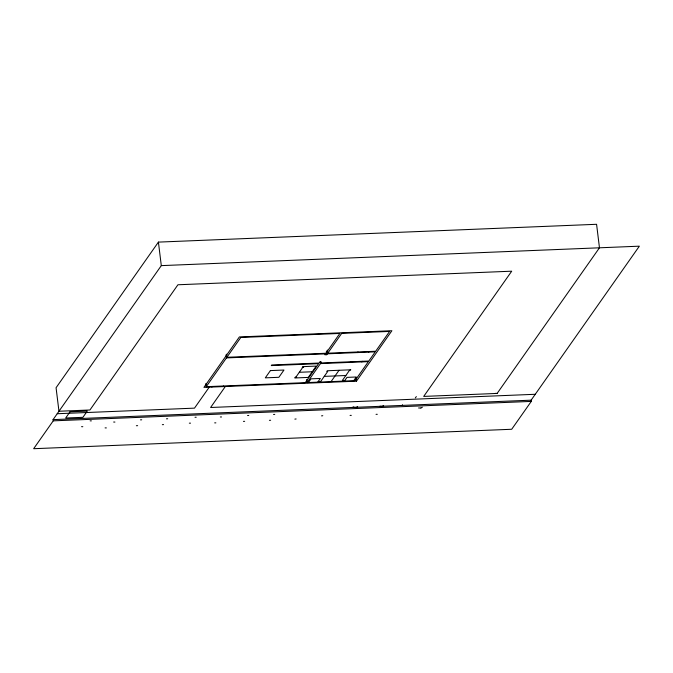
<?xml version="1.0" encoding="UTF-8"?>
<svg xmlns="http://www.w3.org/2000/svg" width="673" height="673" viewBox="0 0 673 673"><rect width="100%" height="100%" fill="white"/><g stroke="black" fill="none" stroke-linecap="round" stroke-linejoin="round"><path stroke-width="1.01" d="M416.36 396.599L415.317 397.911M158.416 242.112L56.069 387.741L58.963 411.245L89.938 409.992L177.933 284.772L511.707 271.194L423.704 396.414L497.128 393.427L599.466 247.799L596.581 224.294L158.416 242.112L161.301 265.625L53.074 419.624L53.226 420.852L33.65 448.706L511.699 429.265L531.275 401.411L531.123 400.174L639.35 246.175L161.301 265.625M226.448 357.91L325.496 353.88L324.866 354.772L326.725 354.696L327.356 353.805L375.248 351.853L368.804 361.031L320.903 362.974L321.534 362.082L319.675 362.158L319.044 363.05L271.707 364.976L271.269 365.59L318.615 363.672L305.264 382.659L206.224 386.689L226.448 357.91L226.069 354.789M226.885 357.287L240.808 337.476L339.848 333.446L325.925 353.258L226.885 357.287L226.498 354.175M209.236 387.168L194.497 408.141L57.213 413.727M211.86 387.059L212.289 386.445M223.015 386.605L223.453 385.991M225.337 386.512L210.599 407.493L535.262 394.285M320.474 363.597L368.367 361.645L355.024 380.64L307.124 382.584L320.474 363.597L320.213 361.51M327.785 353.19L341.707 333.371L389.608 331.419L375.685 351.239L327.785 353.19L327.406 350.069M308.444 382.533L311.035 378.84L320.331 378.462L317.74 382.155M319.33 382.087L320.769 381.339L327.726 371.437L326.792 371.471L327.288 370.756L350.784 369.805L349.337 370.554L342.38 380.455L343.323 380.422L342.818 381.137M331.074 381.608L339.032 370.285M350.675 362.36L351.104 361.746M357.556 352.576L357.986 351.954M344.399 381.069L346.999 377.376L356.295 376.998L353.704 380.691M361.83 361.914L362.267 361.292M368.711 352.122L369.149 351.508M356.454 381.179L391.905 330.729L239.378 336.937L203.927 387.379L356.454 381.179L356.067 378.058M422.366 407.224L420.962 407.989M91.385 420.869L90.115 420.835M82.821 426.716L81.551 426.682M114.923 422.072L113.653 422.038M106.359 427.919L105.089 427.885M420.818 408.023L418.581 407.981M141.709 419.817L140.48 419.868M167.695 418.766L166.458 418.816M137.637 425.673L136.358 425.731M163.573 424.621L162.344 424.671M248.774 415.468L247.546 415.519M274.761 414.408L273.524 414.459M244.661 421.323L243.424 421.374M270.639 420.263L269.41 420.314M351.298 415.359L350.069 415.409M377.284 414.299L376.047 414.349M294.867 419.119L296.12 418.968M321.526 415.872L322.779 415.721M196.205 417.252L195.01 417.26M221.552 416.957L220.349 416.974M190.535 423.149L189.332 423.166M215.873 422.863L214.67 422.871M299.317 372.287L312.255 371.757M324.251 376.384L345.863 375.509M53.074 419.624L531.123 400.174M53.226 420.852L531.275 401.411M495.05 393.394L497.128 393.427M326.969 350.683L327.356 353.805M326.338 351.584L326.725 354.696M306.737 379.463L307.124 382.584M205.837 383.568L206.224 386.689M383.635 405.55A3.845 3.542 35.1 0 1 380.001 406.172M357.649 406.601A3.845 3.542 35.1 0 1 353.123 406.786M402.513 404.751A3.845 1.548 -89 0 1 402.252 405.533M70.034 411.817L65.676 418.017L82.922 417.319L87.28 411.11L70.034 411.817M270.403 370.596L265.305 377.856L278.866 377.301L283.972 370.041L270.403 370.596M295.27 377.259L294.774 377.974L308.276 377.418L316.234 366.095L302.732 366.642L302.227 367.357L303.649 367.298L302.707 367.45L295.918 377.116L296.684 377.2L295.27 377.259"/></g></svg>
